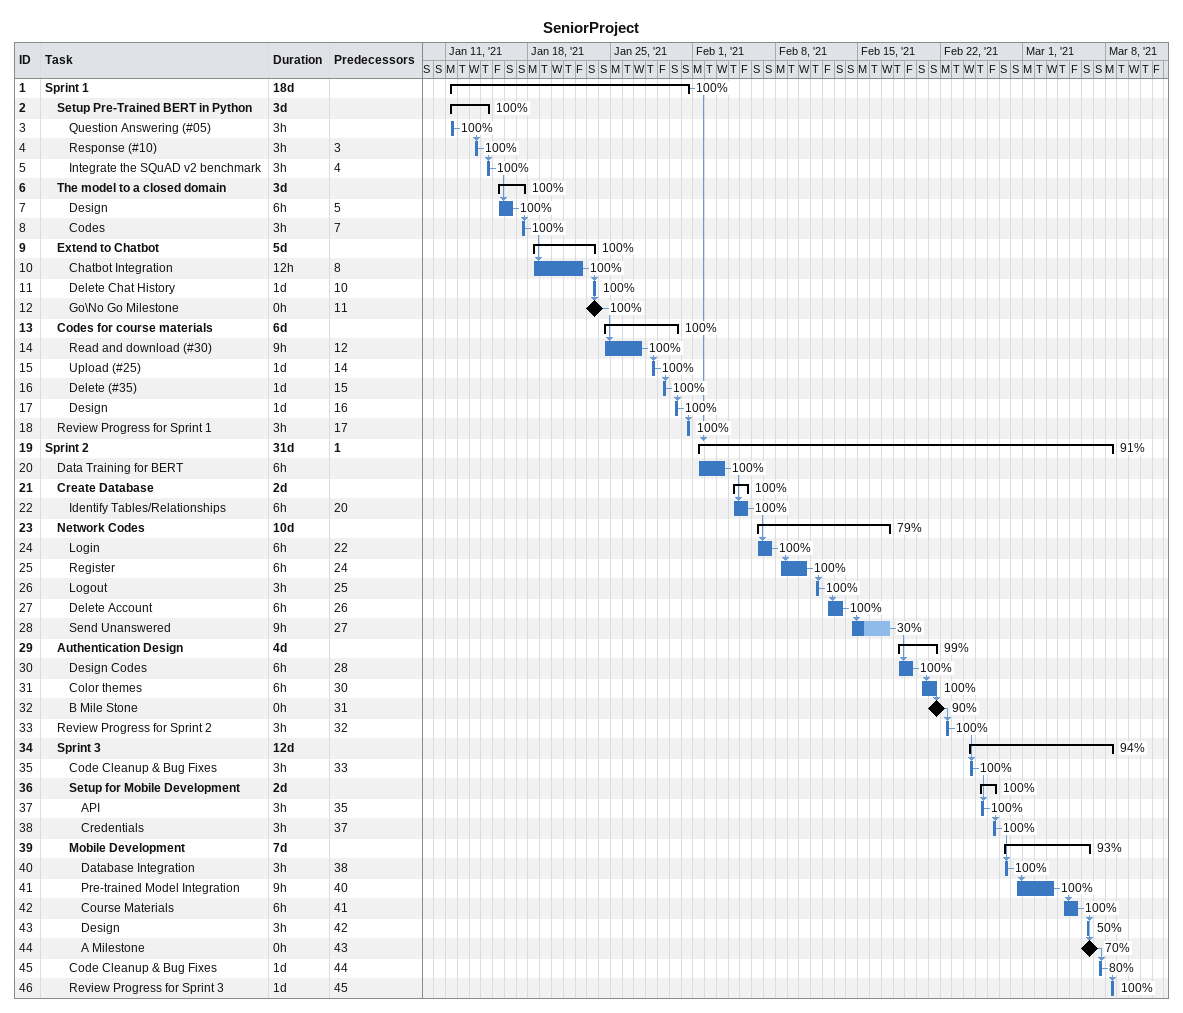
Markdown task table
SeniorProject

| ID | Level | Task | Duration | Start | Finish | Predecessors | % complete |
|---|---|---|---|---|---|---|---|
| 1 | 1 | **Sprint 1** | 18d | 2021-01-11 | 2021-01-31 |  | 100 |
| 2 | 2 | **Setup Pre-Trained BERT in Python** | 3d | 2021-01-11 | 2021-01-14 |  | 100 |
| 3 | 3 | Question Answering (#05) | 3h | 2021-01-11 | 2021-01-11 |  | 100 |
| 4 | 3 | Response (#10) | 3h | 2021-01-13 | 2021-01-13 | 3 | 100 |
| 5 | 3 | Integrate the SQuAD v2 benchmark | 3h | 2021-01-14 | 2021-01-14 | 4 | 100 |
| 6 | 2 | **The model to a closed domain** | 3d | 2021-01-15 | 2021-01-17 |  | 100 |
| 7 | 3 | Design | 6h | 2021-01-15 | 2021-01-16 | 5 | 100 |
| 8 | 3 | Codes | 3h | 2021-01-17 | 2021-01-17 | 7 | 100 |
| 9 | 2 | **Extend to Chatbot** | 5d | 2021-01-18 | 2021-01-23 |  | 100 |
| 10 | 3 | Chatbot Integration | 12h | 2021-01-18 | 2021-01-22 | 8 | 100 |
| 11 | 3 | Delete Chat History | 1d | 2021-01-23 | 2021-01-23 | 10 | 100 |
| 12 | 3 | Go\No Go Milestone | 0h | 2021-01-23 | 2021-01-23 | 11 | 100 |
| 13 | 2 | **Codes for course materials** | 6d | 2021-01-24 | 2021-01-30 |  | 100 |
| 14 | 3 | Read and download (#30) | 9h | 2021-01-24 | 2021-01-27 | 12 | 100 |
| 15 | 3 | Upload (#25) | 1d | 2021-01-28 | 2021-01-28 | 14 | 100 |
| 16 | 3 | Delete (#35) | 1d | 2021-01-29 | 2021-01-29 | 15 | 100 |
| 17 | 3 | Design | 1d | 2021-01-30 | 2021-01-30 | 16 | 100 |
| 18 | 2 | Review Progress for Sprint 1 | 3h | 2021-01-31 | 2021-01-31 | 17 | 100 |
| 19 | 1 | **Sprint 2** | 31d | 2021-02-01 | 2021-03-08 | 1 | 91 |
| 20 | 2 | Data Training for BERT | 6h | 2021-02-01 | 2021-02-03 |  | 100 |
| 21 | 2 | **Create Database** | 2d | 2021-02-04 | 2021-02-05 |  | 100 |
| 22 | 3 | Identify Tables/Relationships | 6h | 2021-02-04 | 2021-02-05 | 20 | 100 |
| 23 | 2 | **Network Codes** | 10d | 2021-02-06 | 2021-02-17 |  | 79 |
| 24 | 3 | Login | 6h | 2021-02-06 | 2021-02-07 | 22 | 100 |
| 25 | 3 | Register | 6h | 2021-02-08 | 2021-02-10 | 24 | 100 |
| 26 | 3 | Logout | 3h | 2021-02-11 | 2021-02-11 | 25 | 100 |
| 27 | 3 | Delete Account | 6h | 2021-02-12 | 2021-02-13 | 26 | 100 |
| 28 | 3 | Send Unanswered | 9h | 2021-02-14 | 2021-02-17 | 27 | 30 |
| 29 | 2 | **Authentication Design** | 4d | 2021-02-18 | 2021-02-21 |  | 99 |
| 30 | 3 | Design Codes | 6h | 2021-02-18 | 2021-02-19 | 28 | 100 |
| 31 | 3 | Color themes | 6h | 2021-02-20 | 2021-02-21 | 30 | 100 |
| 32 | 3 | B Mile Stone | 0h | 2021-02-21 | 2021-02-21 | 31 | 90 |
| 33 | 2 | Review Progress for Sprint 2 | 3h | 2021-02-22 | 2021-02-22 | 32 | 100 |
| 34 | 2 | **Sprint 3** | 12d | 2021-02-24 | 2021-03-08 |  | 94 |
| 35 | 3 | Code Cleanup & Bug Fixes | 3h | 2021-02-24 | 2021-02-24 | 33 | 100 |
| 36 | 3 | **Setup for Mobile Development** | 2d | 2021-02-25 | 2021-02-26 |  | 100 |
| 37 | 4 | API | 3h | 2021-02-25 | 2021-02-25 | 35 | 100 |
| 38 | 4 | Credentials | 3h | 2021-02-26 | 2021-02-26 | 37 | 100 |
| 39 | 3 | **Mobile Development** | 7d | 2021-02-27 | 2021-03-06 |  | 93 |
| 40 | 4 | Database Integration | 3h | 2021-02-27 | 2021-02-27 | 38 | 100 |
| 41 | 4 | Pre-trained Model Integration | 9h | 2021-02-28 | 2021-03-03 | 40 | 100 |
| 42 | 4 | Course Materials | 6h | 2021-03-04 | 2021-03-05 | 41 | 100 |
| 43 | 4 | Design | 3h | 2021-03-06 | 2021-03-06 | 42 | 50 |
| 44 | 4 | A Milestone | 0h | 2021-03-06 | 2021-03-06 | 43 | 70 |
| 45 | 3 | Code Cleanup & Bug Fixes | 1d | 2021-03-07 | 2021-03-07 | 44 | 80 |
| 46 | 3 | Review Progress for Sprint 3 | 1d | 2021-03-08 | 2021-03-08 | 45 | 100 |
